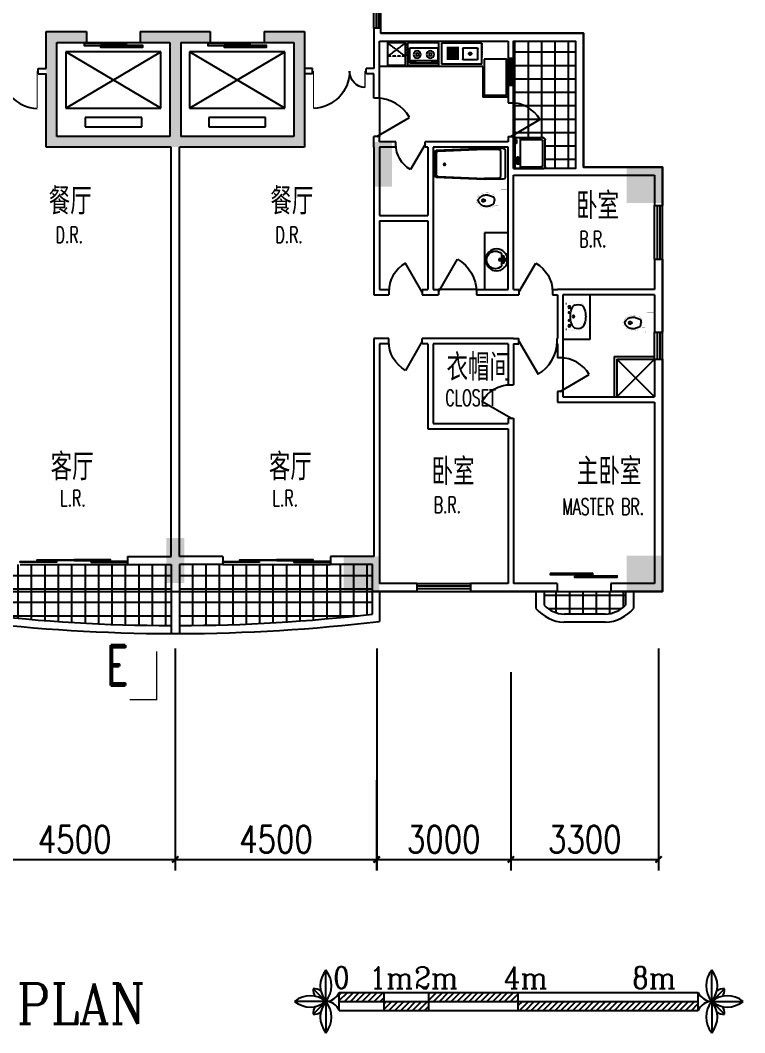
# Model space of a CAD drawing. Header units: millimetres. Extents: x 1360 to 33900, y 536 to 47045.
# Drawn here: x 17710 to 33900, y 6381 to 29010 of the extents above; entities that cross this region are included whole.
import ezdxf
from ezdxf.enums import TextEntityAlignment as Align

# ---------------------------------------------------------------- set-up
doc = ezdxf.new("R2010")
doc.units = ezdxf.units.MM
doc.linetypes.add('DASHED', pattern=[0.75, 0.5, -0.25])
doc.linetypes.add('HIDDEN', pattern=[0.375, 0.25, -0.125])
for name, color, linetype in [('2', 2, 'Continuous'), ('5', 5, 'Continuous'), ('COLUMN', 7, 'Continuous'), ('DIM', 15, 'Continuous'), ('FL', 1, 'Continuous'), ('FUR', 6, 'Continuous'), ('FURN', 1, 'Continuous'), ('GROUND', 2, 'Continuous'), ('PUB_TEXT', 7, 'Continuous'), ('PUB_TX', 7, 'Continuous'), ('STAIR', 2, 'Continuous'), ('TOTHER', 7, 'Continuous'), ('WALL', 4, 'Continuous'), ('WINDOW', 5, 'Continuous'), ('WINDOW_TEXT', 7, 'Continuous')]:
    doc.layers.add(name, color=color, linetype=linetype)
doc.styles.add('_HZTXT', font='txt.shx', dxfattribs={"width": 0.8, "bigfont": 'HZTXT.shx'})
doc.styles.add('_ROMANC', font='ROMANC', dxfattribs={"width": 0.6})
doc.styles.add('_ROMAND', font='ROMAND.shx', dxfattribs={"width": 0.8})
doc.styles.add('_SIMPLEX', font='SIMPLEX', dxfattribs={"width": 0.6})
doc.styles.add('CHINA', font='romant', dxfattribs={"width": 0.8, "height": 150, "bigfont": 'fs64f'})
doc.styles.add('DIM_FONT', font='SIMPLEX.shx', dxfattribs={"width": 0.8})
doc.styles.add('SIMPLEX', font='SIMPLEX.SHX')
doc.styles.get("Standard").update_dxf_attribs({"font": 'arial.ttf'})
doc.dimstyles.new('DIMN', dxfattribs={"dimtxt": 300, "dimasz": 1, "dimexe": 250, "dimexo": 300, "dimgap": 150, "dimtad": 1, "dimdec": 0, "dimdsep": 46, "dimtxsty": 'DIM_FONT', "dimblk": '_DIMX', "dimblk1": 'ARCHTICK', "dimblk2": 'ARCHTICK', "dimcen": 0.1, "dimclrt": 7, "dimadec": 0, "dimazin": 0, "dimtfac": 1, "dimtdec": 0, "dimtix": 1, "dimtmove": 2, "dimatfit": 3, "dimldrblk": '_DIMX', "dimfxl": 1, "dimtolj": 1, "dimtzin": 0, "dimarcsym": 0})
pattern_1 = [(0, (504864.74, -248898.2), (0, 300), []), (90, (504864.74, -248898.2), (-300, 2e-14), [])]

# ---------------------------------------------------------------- blocks, each defined once
blk = doc.blocks.new('_A24RUL')
for points in [[(0, 0.0051), (-0.0011, -0.0013), (-0.3414, -0.0013), (-0.3414, 0.006)], [(0.0028, 0.0051), (0.0039, -0.0013), (0.3414, -0.0013), (0.3414, 0.006)], [(-0.1584, -0.0077), (-0.1595, -0.0141), (-0.4998, -0.0141), (-0.4998, -0.0068)], [(0.1612, -0.0087), (0.1622, -0.0151), (0.4998, -0.0151), (0.4998, -0.0078)]]:
    blk.add_lwpolyline(points, close=True)
blk = doc.blocks.new('_FZH')
blk.add_solid([(-0.5, -0.5), (0.5, -0.5), (-0.5, 0.5), (0.5, 0.5)])
blk = doc.blocks.new('_LIFTD')
for points in [[(-0.548, -0.602), (-0.548, -0.774), (0.241, -0.774), (0.241, -0.602), (-0.548, -0.602)], [(-0.241, -0.784), (-0.241, -0.955), (0.548, -0.955), (0.548, -0.784), (-0.241, -0.784)]]:
    blk.add_lwpolyline(points)
blk = doc.blocks.new('M_A17ORW')
at = {"const_width": 0.02}
for points in [[(-0.481, -0.001), (-0.481, -0.308)], [(0.481, 0.001), (0.481, -0.691)]]:
    blk.add_lwpolyline(points, dxfattribs=at)
for centre, radius, start, end in [((-0.501, -0.003), 0.307, 274.2492, 0.2101), ((0.505, 0.002), 0.699, 180.2762, 268.0603)]:
    blk.add_arc(centre, radius, start, end)
blk = doc.blocks.new('_WBLK')
for p, q in [((-0.5, 0.5), (0.5, 0.5)), ((0.5, 0.167), (-0.5, 0.167)), ((0.5, -0.167), (-0.5, -0.167)), ((-0.5, -0.5), (0.5, -0.5))]:
    blk.add_line(p, q)
at = {"layer": 'WINDOW_TEXT', "style": 'SIMPLEX', "flags": 9}
blk.add_attdef('A', text='', height=1, dxfattribs=at).set_placement((0, 1.5), align=Align.MIDDLE)
blk = doc.blocks.new('*X20')
at = {"color": 0}
for p, q in [((48554, 188100), (50373, 188100)), ((48600, 187838), (48600, 188190)), ((48900, 187693), (48900, 188190)), ((49200, 187680), (49200, 188190)), ((49500, 187680), (49500, 188190)), ((49800, 187680), (49800, 188190)), ((50100, 187713), (50100, 188190)), ((48650, 187800), (50277, 187800))]:
    blk.add_line(p, q, dxfattribs=at)
blk = doc.blocks.new('M_A14NPV')
for points in [[(0.632, 0.226), (0.629, 0.208), (-0.164, 0.208), (-0.164, 0.229)], [(0.18, 0.178), (0.177, 0.16), (-0.617, 0.16), (-0.617, 0.181)]]:
    blk.add_lwpolyline(points, close=True)
blk = doc.blocks.new('M_E13')
for p, q in [((-572, 18), (-536, 18)), ((-572, 18), (-572, 18)), ((-536, -22), (-572, -21))]:
    blk.add_line(p, q)
at = {"const_width": 1.5}
for points in [[(-155, 240, 0.414214), (-220, 175, 0.414214)], [(-715, 0, -0.037932), (-709, 28, -0.057502), (-702, 46, -0.011128), (-686, 72, -0.047419), (-682, 78, -0.013557), (-669, 92, -0.010422), (-651, 109, -0.006492), (-632, 126, -0.010986), (-621, 135, -0.031118), (-607, 144, -0.031821), (-592, 152, -0.025304), (-572, 159, -0.028493), (-555, 164), (-520, 171), (-500, 175, -0.104917), (-492, 175, 0.047512), (-474, 173, 0.018859), (-460, 173, -0.025251), (-449, 173, -0.024361), (-434, 171, -0.018727), (-416, 168, -0.011084), (-401, 164, -0.017664), (-391, 161, -0.012553), (-375, 154, -0.012341), (-358, 147), (-320, 128, -0.005054), (-308, 122, -0.002567), (-285, 110)], [(-715, 0, 0.037932), (-709, -28, 0.057502), (-702, -46, 0.011128), (-686, -72, 0.047419), (-682, -78, 0.013557), (-669, -92, 0.010422), (-651, -109, 0.006492), (-632, -126, 0.010986), (-621, -135, 0.031118), (-607, -144, 0.031821), (-592, -152, 0.025304), (-572, -159, 0.028493), (-555, -164), (-520, -171), (-500, -175, 0.104917), (-492, -175, -0.047512), (-474, -173, -0.018859), (-460, -173, 0.025251), (-449, -173, 0.024361), (-434, -171, 0.018727), (-416, -168, 0.011084), (-401, -164, 0.017664), (-391, -161, 0.012553), (-375, -154, 0.012341), (-358, -147), (-320, -128, 0.005054), (-308, -122, 0.002567), (-285, -110)], [(-220, -175, 0.414214), (-155, -240, 0.414214)]]:
    blk.add_lwpolyline(points, format="xyb", dxfattribs=at)
for points in [[(0, 240), (-155, 240)], [(0, -240), (0, 240)], [(-220, 110), (-285, 110)], [(-220, 175), (-220, -175)], [(-285, -110), (-220, -110)], [(-155, -240), (0, -240)]]:
    blk.add_lwpolyline(points, dxfattribs=at)
for points in [[(-672, -1, -0.054114), (-666, 25, -0.08891), (-658, 39, -0.006714), (-643, 55, -0.014531), (-636, 63, -0.010713), (-618, 80, -0.017575), (-606, 90, -0.037222), (-591, 100, -0.034599), (-573, 109, -0.02298), (-556, 115, -0.023613), (-539, 119, -0.014842), (-522, 122, -0.012533), (-502, 125, -0.021838), (-477, 126, -0.029407), (-459, 125, -0.029465), (-436, 121, -0.031881), (-416, 114), (-371, 97), (-337, 83, -0.135973), (-324, 73, -0.099517), (-314, 52, -0.016651), (-311, 40, -0.010977), (-308, 20, -0.015331), (-308, 12, -0.010106), (-307, -1)], [(-672, -1, 0.054114), (-666, -26, 0.08891), (-658, -40, 0.006714), (-643, -57, 0.014531), (-636, -64, 0.010713), (-618, -82, 0.017575), (-606, -92, 0.037222), (-591, -102, 0.034599), (-573, -111, 0.02298), (-556, -117, 0.023613), (-539, -121, 0.014842), (-522, -124, 0.012533), (-502, -126, 0.021838), (-477, -127, 0.029407), (-459, -126, 0.029465), (-436, -122, 0.031881), (-416, -116), (-371, -99), (-337, -85, 0.135973), (-324, -75, 0.099517), (-314, -54, 0.016651), (-311, -41, 0.010977), (-308, -21, 0.015331), (-308, -13, 0.010106), (-307, -1)]]:
    blk.add_lwpolyline(points, format="xyb")
for centre, radius, start, end in [((-549, -3), 33.2, 100.0495, 259.9505), ((-536, -2), 20, 270, 90)]:
    blk.add_arc(centre, radius, start, end)
at = {"width": 0.8, "flags": 9}
for tag in ['XSIZE', 'YSIZE']:
    blk.add_attdef(tag, (0, 0), '', height=0.5, dxfattribs=at)
blk = doc.blocks.new('M_E11')
for p, q in [((-280, -10), (-280, 0)), ((280, 0), (280, -10)), ((-251, -189), (-251, -186)), ((-248, -183), (-250, -185))]:
    blk.add_line(p, q)
at = {"const_width": 1.5}
for points in [[(-280, 0), (280, 0)], [(-326, -200), (-280, -5)], [(326, -204), (280, -5)]]:
    blk.add_lwpolyline(points, dxfattribs=at)
for points in [[(-326, -200, 0.008223), (-326, -204, 0.149285)], [(-326, -266, 0.149285), (-304, -337, 0.107079), (-231, -408, 0.075625), (-131, -450, 0.062436), (-1, -467, 0.062436), (130, -452, 0.075625), (230, -410, 0.107079), (304, -339, 0.149285), (326, -268, 0.005205), (326, -266, 0.086596)]]:
    blk.add_lwpolyline(points, format="xyb", dxfattribs=at)
at = {"const_width": 1.5, "flags": 128}
for points in [[(-326, -204), (-326, -268)], [(326, -204), (326, -268)]]:
    blk.add_lwpolyline(points, dxfattribs=at)
at = {"flags": 128}
for points in [[(-253, -188, 0.172546), (-250, -358, 0.726395)], [(253, -188, -0.172546), (250, -358, -0.726395)]]:
    blk.add_lwpolyline(points, format="xyb", dxfattribs=at)
for points in [[(253, -188, 0.098208), (193, -141, 0.066287), (110, -111, 0.052428), (0, -100, 0.052428), (-110, -111, 0.066287), (-193, -141, 0.093876), (-251, -186, 0.171377)], [(-250, -358, 0.091341), (-193, -401, 0.066287), (-110, -431, 0.052428), (0, -442, 0.052428), (110, -431, 0.066287), (193, -401, 0.091756), (250, -358, 0.171377)]]:
    blk.add_lwpolyline(points, format="xyb")
for centre, radius in [((-210, -75), 24), ((-210, -75), 24), ((-210, -75), 24), ((-90, -65), 10), ((0, -170), 25), ((0, -170), 15), ((90, -65), 10), ((210, -75), 24)]:
    blk.add_circle(centre, radius)
blk.add_arc((-250, -186), 1, 131.3224, 180)
at = {"width": 0.8, "flags": 9}
for tag in ['XSIZE', 'YSIZE']:
    blk.add_attdef(tag, (0, 0), '', height=0.5, dxfattribs=at)
blk = doc.blocks.new('M_E33IEP')
at = {"linetype": 'Continuous'}
for p, q in [((44, -21), (44, 20)), ((44, 20), (194, 20)), ((135, 135), (135, 20)), ((194, 20), (194, -21)), ((194, -21), (44, -21)), ((135, -21), (135, -144))]:
    blk.add_line(p, q, dxfattribs=at)
for centre, radius in [((248, -5), 246), ((106, 56), 26.7), ((105, -55), 26.7)]:
    blk.add_circle(centre, radius, dxfattribs=at)
blk.add_arc((274, -5), 197, 225.2527, 134.7473, dxfattribs=at)
at = {"style": 'DIM_FONT', "width": 0.8, "flags": 9}
for tag in ['XSIZE', 'YSIZE']:
    blk.add_attdef(tag, (0, 0), '', height=0.5, dxfattribs=at)
at = {"linetype": 'Continuous', "style": 'CHINA', "width": 0.8, "flags": 9}
for tag in ['XSIZE', 'YSIZE']:
    blk.add_attdef(tag, (2, -251), '', height=150, dxfattribs=at)
blk = doc.blocks.new('M_E18')
at = {"layer": 'TOTHER', "linetype": 'DASHED'}
for p, q in [((200, -300), (-200, 0)), ((200, 0), (-200, -300)), ((-200, -300), (200, -300))]:
    blk.add_line(p, q, dxfattribs=at)
at = {"layer": 'TOTHER', "linetype": 'HIDDEN'}
blk.add_line((-200, 0), (-200, -300), dxfattribs=at)
at = {"layer": 'TOTHER', "linetype": 'Continuous'}
blk.add_lwpolyline([(-200, 0), (200, 0), (200, -500), (-200, -500)], close=True, dxfattribs=at)
at = {"width": 0.8, "flags": 9}
for tag in ['XSIZE', 'YSIZE']:
    blk.add_attdef(tag, (0, 0), '', height=0.5, dxfattribs=at)
blk = doc.blocks.new('M_E23')
at = {"linetype": 'Continuous'}
blk.add_lwpolyline([(-400, 0), (400, 0), (400, -500), (-400, -500)], close=True, dxfattribs=at)
at = {"width": 0.8, "flags": 9}
for tag in ['XSIZE', 'YSIZE']:
    blk.add_attdef(tag, (0, 0), '', height=0.5, dxfattribs=at)
blk = doc.blocks.new('M_E19')
for p, q in [((-323, -113), (-323, -456)), ((299, -113), (-323, -113)), ((299, -456), (299, -113)), ((-323, -400), (299, -400)), ((-291, -422), (-291, -434)), ((-216, -432), (-280, -432)), ((-280, -432), (-280, -448)), ((-280, -448), (-216, -448)), ((-216, -448), (-216, -432)), ((-199, -423), (-199, -434)), ((182, -422), (182, -434)), ((193, -432), (193, -448)), ((257, -432), (193, -432)), ((193, -448), (257, -448)), ((257, -448), (257, -432)), ((274, -423), (274, -434)), ((-323, -456), (299, -456))]:
    blk.add_line(p, q)
for points in [[(-199, -423, 0.259034), (-201, -420, 0.076276), (-213, -415, 0.036515), (-226, -412, 0.026615), (-245, -411, 0.026615), (-264, -412, 0.036515), (-277, -415, 0.076276), (-289, -420, 0.259034), (-291, -423, 0.078462), (-291, -424, 0.056762)], [(-199, -434, 0.259034), (-201, -430, 0.076276), (-213, -425, 0.036515), (-226, -423, 0.026615), (-245, -422, 0.026615), (-264, -423, 0.036515), (-277, -425, 0.076276), (-289, -430, 0.259034), (-291, -434, 0.259034), (-289, -437, 0.056762), (-280, -441, 0.036515)], [(-216, -443, 0.008736), (-213, -442, 0.076276), (-201, -437, 0.259034), (-199, -434, 0.259034)], [(274, -423, 0.259034), (272, -420, 0.076276), (260, -415, 0.036515), (247, -412, 0.026615), (228, -411, 0.026615), (209, -412, 0.036515), (196, -415, 0.076276), (184, -420, 0.259034), (182, -423, 0.078462), (182, -424, 0.056762)], [(274, -434, 0.259034), (272, -430, 0.076276), (260, -425, 0.036515), (247, -423, 0.026615), (228, -422, 0.026615), (209, -423, 0.036515), (196, -425, 0.076276), (184, -430, 0.259034), (182, -434, 0.259034), (184, -437, 0.056762), (193, -441, 0.036515)], [(257, -443, 0.008736), (260, -442, 0.076276), (272, -437, 0.259034), (274, -434, 0.259034)]]:
    blk.add_lwpolyline(points, format="xyb")
at = {"layer": 'TOTHER', "linetype": 'Continuous'}
for p, q in [((-350, 0), (350, 0)), ((-350, -500), (-350, 0)), ((350, 0), (350, -500)), ((350, -500), (-350, -500))]:
    blk.add_line(p, q, dxfattribs=at)
for centre, radius in [((-158, -259), 82.5), ((134, -259), 82.5), ((-158, -259), 31.6), ((134, -259), 31.6)]:
    blk.add_circle(centre, radius, dxfattribs=at)
at = {"width": 0.8, "flags": 9}
for tag in ['XSIZE', 'YSIZE']:
    blk.add_attdef(tag, (0, 0), '', height=0.5, dxfattribs=at)
blk = doc.blocks.new('M_E16')
for p, q in [((-359, -351), (-359, -119)), ((-347, -107), (-34, -107)), ((-22, -119), (-22, -351)), ((63, -103), (336, -103)), ((63, -132), (336, -132)), ((63, -153), (336, -153)), ((63, -182), (336, -182)), ((63, -203), (336, -203)), ((-34, -363), (-347, -363)), ((63, -232), (336, -232)), ((63, -253), (336, -253)), ((63, -282), (336, -282)), ((63, -303), (336, -303)), ((63, -332), (336, -332)), ((63, -353), (336, -353))]:
    blk.add_line(p, q)
for points, const_width in [([(-353, -95), (-370, -113)], 1.91), ([(-370, -357), (-370, -113)], 2), ([(-353, -95), (-28, -95)], 1.8), ([(-10, -113), (-28, -95)], 1.91), ([(-10, -113), (-10, -357)], 2), ([(-370, -357), (-353, -375)], 1.91), ([(-28, -375), (-353, -375)], 1.8), ([(-28, -375), (-10, -357)], 1.91)]:
    blk.add_lwpolyline(points, dxfattribs=dict(const_width=const_width))
for points in [[(-347, -107), (-351, -108), (-354, -110), (-357, -113), (-358, -117), (-359, -119)], [(-216, -235), (-215, -245), (-209, -255), (-202, -261), (-192, -265), (-182, -265), (-172, -261), (-164, -255), (-159, -245), (-157, -235), (-159, -225), (-164, -215), (-172, -209), (-182, -205), (-192, -205), (-202, -209), (-209, -215), (-215, -225), (-216, -235)], [(-206, -235), (-205, -242), (-201, -248), (-196, -252), (-190, -254), (-183, -254), (-177, -252), (-172, -248), (-169, -242), (-168, -235), (-169, -228), (-172, -222), (-177, -218), (-183, -215), (-190, -215), (-196, -218), (-201, -222), (-205, -228), (-206, -235)], [(-22, -119), (-23, -115), (-25, -111), (-28, -109), (-32, -107), (-34, -107)], [(-359, -351), (-358, -355), (-356, -358), (-353, -361), (-349, -363), (-347, -363)], [(-34, -363), (-30, -362), (-26, -360), (-24, -357), (-22, -353), (-22, -351)]]:
    blk.add_lwpolyline(points)
at = {"layer": 'TOTHER', "linetype": 'Continuous'}
for p, q in [((-450, 0), (450, 0)), ((-450, -471), (-450, 0)), ((450, 0), (450, -471)), ((-450, -471), (450, -471))]:
    blk.add_line(p, q, dxfattribs=at)
at = {"layer": 'TOTHER', "linetype": 'HIDDEN'}
blk.add_line((-450, 0), (-450, -300), dxfattribs=at)
at = {"width": 0.8, "flags": 9}
for tag in ['XSIZE', 'YSIZE']:
    blk.add_attdef(tag, (0, 0), '', height=0.5, dxfattribs=at)
blk = doc.blocks.new('M_E20')
for p, q in [((345, 0), (-345, 0)), ((-302, -36), (-345, -36)), ((-307, -144), (-307, -611)), ((-302, -35), (-302, -66)), ((-302, -66), (-219, -66)), ((-219, -66), (-219, -35)), ((345, -36), (-219, -36)), ((123, -87), (123, -99)), ((133, -96), (133, -113)), ((198, -96), (133, -96)), ((133, -113), (198, -113)), ((198, -113), (198, -96)), ((215, -88), (215, -99)), ((307, -144), (307, -611)), ((267, -651), (-267, -651))]:
    blk.add_line(p, q)
blk.add_lwpolyline([(83, -94, 0.185158), (88, -107, 0.102042), (108, -122, 0.060862), (133, -130, 0.047173), (166, -133, 0.047173), (200, -130, 0.060862), (225, -122, 0.102042), (245, -107, 0.185158), (250, -94, 0.185158), (245, -82, 0.102042), (225, -67, 0.060862), (200, -59, 0.047173), (166, -56, 0.047173), (133, -59, 0.060862), (108, -67, 0.102042), (88, -82, 0.185158)], format="xyb", close=True)
for points in [[(215, -88, 0.259034), (213, -85, 0.076276), (201, -80, 0.036515), (188, -77, 0.026615), (169, -76, 0.026615), (150, -77, 0.036515), (137, -80, 0.076276), (125, -85, 0.259034), (123, -88, 0.078462), (123, -89, 0.056762)], [(215, -99, 0.259034), (213, -95, 0.076276), (201, -90, 0.036515), (188, -88, 0.026615), (169, -87, 0.026615), (150, -88, 0.036515), (137, -90, 0.076276), (125, -95, 0.259034), (123, -99, 0.259034), (125, -102, 0.056762), (133, -106, 0.036515)], [(198, -108, 0.008736), (201, -107, 0.076276), (213, -102, 0.259034), (215, -99, 0.259034)]]:
    blk.add_lwpolyline(points, format="xyb")
blk.add_circle((-259, -35), 17.5)
for centre, start, end in [((-267, -611), 180, 270), ((267, -611), 270, 0)]:
    blk.add_arc(centre, 40, start, end)
at = {"layer": 'TOTHER', "linetype": 'Continuous'}
for p, q in [((-345, -656), (-345, 0)), ((345, 0), (345, -656)), ((-345, -145), (345, -145)), ((295, -706), (-295, -706))]:
    blk.add_line(p, q, dxfattribs=at)
for centre, start, end in [((-295, -656), 180, 270), ((295, -656), 270, 0)]:
    blk.add_arc(centre, 50, start, end, dxfattribs=at)
at = {"width": 0.8, "flags": 9}
for tag in ['XSIZE', 'YSIZE']:
    blk.add_attdef(tag, (0, 0), '', height=0.5, dxfattribs=at)
blk = doc.blocks.new('_DBLK')
blk.add_line((-0.5, 0), (0, -0.866))
blk.add_arc((-0.5, 0), 1, 300, 0)
at = {"style": 'SIMPLEX', "flags": 9}
blk.add_attdef('A', text='', height=1, dxfattribs=at).set_placement((0, 1.5), align=Align.MIDDLE)
blk = doc.blocks.new('M_E10')
for p, q in [((-740, -70), (-740, -680)), ((-700, -30), (-302, -30)), ((-640, -90), (-640, -660)), ((-600, -50), (-300, -50)), ((-300, -50), (695, -96)), ((-298, -30), (724, -76)), ((730, -136), (730, -614)), ((760, -116), (760, -634)), ((-700, -720), (-302, -720)), ((-600, -700), (-300, -700)), ((695, -654), (-300, -700)), ((685, -654), (-300, -700)), ((724, -674), (-298, -720))]:
    blk.add_line(p, q)
at = {"const_width": 1.5}
for points in [[(-800, 0), (800, 0)], [(-800, -750), (-800, 0)], [(800, 0), (800, -750)], [(800, -750), (-800, -750)]]:
    blk.add_lwpolyline(points, dxfattribs=at)
for radius in [20, 16]:
    blk.add_circle((550, -386), radius)
for centre, start, end in [((-700, -70), 90, 180), ((-600, -90), 90, 180), ((-302, -70), 83.7966, 90), ((690, -136), 0, 83.3675), ((720, -116), 0, 83.7966), ((690, -614), 276.6325, 0), ((720, -634), 276.2034, 0), ((-700, -680), 180, 270), ((-600, -660), 180, 270), ((-302, -680), 270, 276.2034)]:
    blk.add_arc(centre, 40, start, end)
at = {"width": 0.8, "flags": 9}
for tag in ['XSIZE', 'YSIZE']:
    blk.add_attdef(tag, (0, 0), '', height=0.5, dxfattribs=at)
blk = doc.blocks.new('_DIMX')
at = {"const_width": 50}
blk.add_lwpolyline([(-70, -70), (70, 70)], dxfattribs=at)
blk = doc.blocks.new('*D32')
at = {"color": 1, "linetype": 'ByBlock', "transparency": 16777216}
for p, q in [((-1145722, 431800), (-1145722, 426836)), ((-1141222, 431800), (-1141222, 426836)), ((-1145721, 427086), (-1141223, 427086))]:
    blk.add_line(p, q, dxfattribs=at)
at = {"layer": 'DEFPOINTS', "color": 0, "linetype": 'ByBlock', "transparency": 16777216}
for p in [(-1145722, 432100), (-1141222, 432100), (-1141222, 427086)]:
    blk.add_point(p, dxfattribs=at)
at = {"color": 1, "linetype": 'ByBlock', "transparency": 16777216, "rotation": 180}
blk.add_blockref('_DIMX', (-1145722, 427086), dxfattribs=at)
at = {"color": 1, "linetype": 'ByBlock', "transparency": 16777216}
blk.add_blockref('_DIMX', (-1141222, 427086), dxfattribs=at)
at = {"color": 7, "linetype": 'ByBlock', "transparency": 16777216, "insert": (-1143472, 427536), "char_height": 600, "attachment_point": 5, "style": 'DIM_FONT'}
blk.add_mtext('\\A1;4500', dxfattribs=at)
blk = doc.blocks.new('_ARCHTICK')
at = {"color": 0, "linetype": 'ByBlock', "const_width": 0.15}
blk.add_lwpolyline([(-0.5, -0.5), (0.5, 0.5)], dxfattribs=at)
blk = doc.blocks.new('*D33')
at = {"color": 1, "linetype": 'ByBlock', "transparency": 16777216}
for p, q in [((-1141222, 431800), (-1141222, 426836)), ((-1136722, 431800), (-1136722, 426836)), ((-1141221, 427086), (-1136723, 427086))]:
    blk.add_line(p, q, dxfattribs=at)
at = {"layer": 'DEFPOINTS', "color": 0, "linetype": 'ByBlock', "transparency": 16777216}
for p in [(-1141222, 432100), (-1136722, 432100), (-1136722, 427086)]:
    blk.add_point(p, dxfattribs=at)
at = {"color": 1, "linetype": 'ByBlock', "transparency": 16777216, "rotation": 180}
blk.add_blockref('_DIMX', (-1141222, 427086), dxfattribs=at)
at = {"color": 1, "linetype": 'ByBlock', "transparency": 16777216}
blk.add_blockref('_DIMX', (-1136722, 427086), dxfattribs=at)
at = {"color": 7, "linetype": 'ByBlock', "transparency": 16777216, "insert": (-1138972, 427536), "char_height": 600, "attachment_point": 5, "style": 'DIM_FONT'}
blk.add_mtext('\\A1;4500', dxfattribs=at)
blk = doc.blocks.new('*D34')
at = {"color": 1, "linetype": 'ByBlock', "transparency": 16777216}
for p, q in [((-1136723, 428856), (-1136723, 426836)), ((-1133723, 427385), (-1133723, 426836)), ((-1136722, 427086), (-1133724, 427086))]:
    blk.add_line(p, q, dxfattribs=at)
at = {"layer": 'DEFPOINTS', "color": 0, "linetype": 'ByBlock', "transparency": 16777216}
for p in [(-1136723, 429156), (-1133723, 427685), (-1133723, 427086)]:
    blk.add_point(p, dxfattribs=at)
at = {"color": 1, "linetype": 'ByBlock', "transparency": 16777216, "rotation": 180}
blk.add_blockref('_DIMX', (-1136723, 427086), dxfattribs=at)
at = {"color": 1, "linetype": 'ByBlock', "transparency": 16777216}
blk.add_blockref('_DIMX', (-1133723, 427086), dxfattribs=at)
at = {"color": 7, "linetype": 'ByBlock', "transparency": 16777216, "insert": (-1135223, 427536), "char_height": 600, "attachment_point": 5, "style": 'DIM_FONT'}
blk.add_mtext('\\A1;3000', dxfattribs=at)
blk = doc.blocks.new('*D35')
at = {"color": 1, "linetype": 'ByBlock', "transparency": 16777216}
for p, q in [((-1130422, 431800), (-1130422, 426836)), ((-1133722, 431272), (-1133722, 426836)), ((-1133721, 427086), (-1130423, 427086))]:
    blk.add_line(p, q, dxfattribs=at)
at = {"layer": 'DEFPOINTS', "color": 0, "linetype": 'ByBlock', "transparency": 16777216}
for p in [(-1130422, 432100), (-1133722, 431572), (-1130422, 427086)]:
    blk.add_point(p, dxfattribs=at)
at = {"color": 1, "linetype": 'ByBlock', "transparency": 16777216, "rotation": 180}
blk.add_blockref('_DIMX', (-1133722, 427086), dxfattribs=at)
at = {"color": 1, "linetype": 'ByBlock', "transparency": 16777216}
blk.add_blockref('_DIMX', (-1130422, 427086), dxfattribs=at)
at = {"color": 7, "linetype": 'ByBlock', "transparency": 16777216, "insert": (-1132072, 427536), "char_height": 600, "attachment_point": 5, "style": 'DIM_FONT'}
blk.add_mtext('\\A1;3300', dxfattribs=at)
blk = doc.blocks.new('A$C42724761')
at = {"layer": '5'}
h = blk.add_hatch(dxfattribs=at)
h.set_pattern_fill('U,_O', color=256, scale=300, double=1, pattern_type=0)
h.set_pattern_definition(pattern_1)
edge = h.paths.add_edge_path()
edge.add_line((27281, 20004.1), (27281, 22164.1))
edge.add_line((27281, 22164.1), (28666.1, 22164.1))
edge.add_line((28666.1, 22164.1), (28666.1, 19314.1))
edge.add_line((28666.1, 19314.1), (27936.8, 19314.1))
edge.add_arc((27936.8, 19364.1), 50, 270, 360)
edge.add_line((27986.8, 19364.1), (27986.8, 19954.1))
edge.add_arc((27936.8, 19954.1), 50, 0, 90)
edge.add_line((27936.8, 20004.1), (27281, 20004.1))
at = {"layer": '5', "linetype": 'Continuous'}
h = blk.add_hatch(dxfattribs=at)
h.set_pattern_fill('_U', color=256, scale=300, style=0, double=1, pattern_type=0)
h.set_pattern_definition(pattern_1)
h.paths.add_polyline_path([(19631.1, 9100.5), (19631.1, 10464.1), (18656.2, 10464.1), (16256.2, 10464.1), (15311.3, 10464.1), (15311.3, 9357.6, 0.0286015)])
h.paths.add_polyline_path([(20786.1, 10464.1), (19811.1, 10464.1), (19811.1, 9100.5, 0.0286015), (24131, 9357.6), (24131, 10464.1), (23186.1, 10464.1)])
h = blk.add_hatch(dxfattribs=at)
h.set_pattern_fill('ANSI31', color=256, scale=750, style=0)
h.set_pattern_definition([(45, (623328.41, -307376.12), (-66.291261, 66.291261), [])])
h.paths.add_polyline_path([(24385.7, 699.7), (24385.7, 899.7), (23385.7, 899.7), (23385.7, 699.7)])
h.paths.add_polyline_path([(25385.7, 499.7), (25385.7, 699.7), (24385.7, 699.7), (24385.7, 499.7)])
h.paths.add_polyline_path([(27385.7, 699.7), (27385.7, 899.7), (25385.7, 899.7), (25385.7, 699.7)])
h.paths.add_polyline_path([(31408.7, 499.7), (31408.7, 699.7), (27385.7, 699.7), (27385.7, 499.7)])
blk.add_line((28256, 9864.1), (29456, 9864.1))
at = {"const_width": 30}
blk.add_lwpolyline([(18698.6, 7443.6), (19304.7, 7443.6), (19304.7, 8520.7)], dxfattribs=at)
for points in [[(16836.3, 22374.1), (17738.7, 22374.1), (17076.3, 22134.1), (17738.7, 22134.1)], [(16836.3, 22374.1), (17076.3, 22134.1), (16836.3, 19794.1), (17076.3, 20034.1)], [(20503.6, 22374.1), (20503.6, 22134.1), (18938.7, 22374.1), (18938.7, 22134.1)], [(22366.1, 22134.1), (22606.1, 22374.1), (21703.6, 22134.1), (21703.6, 22374.1)], [(22366.1, 20034.1), (22606.1, 19794.1), (22366.1, 22134.1), (22606.1, 22374.1)], [(19601.1, 22134.1), (19601.1, 20034.1), (19841.1, 22134.1), (19841.1, 20034.1)], [(17076.3, 20034.1), (22366.1, 20034.1), (16836.3, 19794.1), (22606.1, 19794.1)]]:
    blk.add_solid(points)
at = {"layer": '2'}
for p, q in [((24131, 9357.6), (24131, 10464.1)), ((24281, 9864.1), (24281, 9194.1)), ((27781, 9864.1), (27781, 9484.5)), ((27961, 9864.1), (27961, 9554.1)), ((29780.5, 9864.1), (29780.5, 9554.1)), ((29960.5, 9864.1), (29960.5, 9484.5)), ((29328.6, 9354.1), (28412.9, 9354.1)), ((29328.6, 9174.1), (28412.9, 9174.1))]:
    blk.add_line(p, q, dxfattribs=at)
for centre, radius, start, end in [((28446, 10039.3), 686, 225.01485, 267.23995), ((29295.6, 10039.3), 686, 272.76005, 314.98515), ((19716.3, 46957.3), 37856.9, 263.31797, 269.87117), ((19726, 46957.3), 37856.9, 270.12883, 276.68203), ((28446, 10039.3), 866, 219.8396, 267.23995), ((29295.6, 10039.3), 866, 272.76005, 320.1604), ((19716.3, 46957.3), 38036.9, 263.1222, 269.87178), ((19726, 46957.3), 38036.9, 270.12822, 276.8778)]:
    blk.add_arc(centre, radius, start, end, dxfattribs=at)
at = {"layer": '5'}
for p, q in [((16256.2, 10464.1), (18656.2, 10464.1)), ((20786.1, 10464.1), (23186.1, 10464.1)), ((23085.5, 699.7), (23085.5, 1399.5)), ((31708.8, 699.7), (31708.8, 1399.5)), ((23085.5, 699.7), (22802.7, 982.6)), ((31708.8, 699.7), (31991.7, 982.6)), ((23085.5, 699.7), (22385.8, 699.7)), ((23085.5, 699.7), (22802.7, 416.9)), ((23085.5, 699.7), (23085.5, 0)), ((23385.7, 899.7), (31408.7, 899.7)), ((23385.7, 499.7), (23385.7, 899.7)), ((23385.7, 699.7), (31408.7, 699.7)), ((24385.7, 499.7), (24385.7, 899.7)), ((25385.7, 499.7), (25385.7, 899.7)), ((27385.7, 499.7), (27385.7, 899.7)), ((31408.7, 499.7), (31408.7, 899.7)), ((31408.7, 499.7), (31408.7, 899.7)), ((31708.8, 699.7), (31708.8, 0)), ((31708.8, 699.7), (31991.7, 416.9)), ((31708.8, 699.7), (32408.6, 699.7)), ((23385.7, 499.7), (31408.7, 499.7))]:
    blk.add_line(p, q, dxfattribs=at)
blk.add_lwpolyline([(27281, 20004.1), (27281, 22164.1), (28666.1, 22164.1), (28666.1, 19314.1), (27936.8, 19314.1, 0.4142136), (27986.8, 19364.1), (27986.8, 19954.1, 0.4142136), (27936.8, 20004.1), (27281, 20004.1)], format="xyb", dxfattribs=at)
for centre, radius, start, end in [((23512.7, 1049.6), 552.2, 140.68157, 219.31843), ((22658.4, 1049.6), 552.2, 320.68157, 39.31843), ((32136, 1049.6), 552.2, 140.68157, 219.31843), ((31281.6, 1049.6), 552.2, 320.68157, 39.31843), ((23065.4, 962.4), 263.4, 175.60806, 214.5192), ((22822.9, 719.9), 263.4, 55.4808, 94.39194), ((31971.5, 719.9), 263.4, 85.60806, 124.5192), ((31729, 962.4), 263.4, 325.4808, 4.39194), ((22735.7, 272.6), 552.2, 50.68157, 129.31843), ((22735.7, 1126.9), 552.2, 230.68157, 309.31843), ((23512.7, 349.9), 552.2, 140.68157, 219.31843), ((23081.6, 1030.8), 331.1, 270.67554, 336.68076), ((23081.6, 368.7), 331.1, 23.31924, 89.32446), ((22658.4, 349.9), 552.2, 320.68157, 39.31843), ((31712.7, 1030.8), 331.1, 203.31924, 269.32446), ((31712.7, 368.7), 331.1, 90.67554, 156.68076), ((32136, 349.9), 552.2, 140.68157, 219.31843), ((32058.7, 272.6), 552.2, 50.68157, 129.31843), ((31281.6, 349.9), 552.2, 320.68157, 39.31843), ((32058.7, 1126.9), 552.2, 230.68157, 309.31843), ((23065.4, 437.1), 263.4, 145.4808, 184.39194), ((22822.9, 679.6), 263.4, 265.60806, 304.5192), ((31971.5, 679.6), 263.4, 235.4808, 274.39194), ((31729, 437.1), 263.4, 355.60806, 34.5192)]:
    blk.add_arc(centre, radius, start, end, dxfattribs=at)
at = {"layer": 'FL'}
for p, q in [((28981, 16494.1), (28981, 15494.1)), ((28981, 15494.1), (28381, 15494.1)), ((29531, 15114.1), (30431, 15114.1)), ((29531, 15114.1), (29531, 14214.1)), ((29591, 15054.1), (30431, 14214.1)), ((30431, 15054.1), (29591, 14214.1)), ((29591, 15054.1), (29591, 14214.1)), ((29591, 15054.1), (30431, 15054.1))]:
    blk.add_line(p, q, dxfattribs=at)
at = {"layer": 'FUR'}
blk.add_line((27161, 20912.5), (26596.3, 20912.5), dxfattribs=at)
at = {"layer": 'FURN'}
for p, q in [((26596.3, 21594.1), (24281, 21594.1)), ((26596.3, 21594.1), (26596.3, 20912.5)), ((26626.7, 17881.4), (26626.7, 16614.1)), ((27161, 17881.4), (26626.7, 17881.4))]:
    blk.add_line(p, q, dxfattribs=at)
at = {"layer": 'GROUND'}
for p, q in [((24281, 20884.1), (24281, 20034.1)), ((26451, 16614.1), (25601, 16614.1)), ((28381, 15084.1), (28381, 14334.1))]:
    blk.add_line(p, q, dxfattribs=at)
at = {"layer": 'STAIR'}
for p, q in [((17738.7, 22134.1), (18938.7, 22134.1)), ((20503.6, 22134.1), (21703.6, 22134.1)), ((19401.1, 21924.1), (17276.3, 21924.1)), ((17276.3, 21924.1), (17276.3, 20664.1)), ((17276.3, 20664.1), (19401.1, 21924.1)), ((19401.1, 20664.1), (17276.3, 21924.1)), ((19401.1, 20664.1), (19401.1, 21924.1)), ((22166.1, 21924.1), (20041.1, 21924.1)), ((20041.1, 20664.1), (22166.1, 21924.1)), ((22166.1, 20664.1), (20041.1, 21924.1)), ((20041.1, 21924.1), (20041.1, 20664.1)), ((22166.1, 20664.1), (22166.1, 21924.1)), ((17276.3, 20664.1), (19401.1, 20664.1)), ((20041.1, 20664.1), (22166.1, 20664.1)), ((18969.9, 20454.1), (17707.5, 20454.1)), ((17707.5, 20454.1), (17707.5, 20244.1)), ((18969.9, 20244.1), (18969.9, 20454.1)), ((21734.9, 20454.1), (20472.4, 20454.1)), ((20472.4, 20454.1), (20472.4, 20244.1)), ((21734.9, 20244.1), (21734.9, 20454.1)), ((17707.5, 20244.1), (18969.9, 20244.1)), ((20472.4, 20244.1), (21734.9, 20244.1))]:
    blk.add_line(p, q, dxfattribs=at)
at = {"layer": 'WALL'}
for p, q in [((24161, 22454.1), (24161, 21553.6)), ((24311, 22454.1), (24161, 22454.1)), ((24311, 22344.1), (24311, 22454.1)), ((16836.3, 22374.1), (17738.7, 22374.1)), ((16836.3, 21553.6), (16836.3, 22374.1)), ((17738.7, 22374.1), (17738.7, 22134.1)), ((18938.7, 22374.1), (20503.6, 22374.1)), ((18938.7, 22374.1), (18938.7, 22134.1)), ((20503.6, 22374.1), (20503.6, 22134.1)), ((21703.6, 22374.1), (22606.1, 22374.1)), ((21703.6, 22374.1), (21703.6, 22134.1)), ((22606.1, 22374.1), (22606.1, 19794.1)), ((24311, 22344.1), (28846.1, 22344.1)), ((28846.1, 22344.1), (28846.1, 19344.1)), ((17076.3, 20034.1), (17076.3, 22134.1)), ((17076.3, 22134.1), (17738.7, 22134.1)), ((18938.7, 22134.1), (19601.1, 22134.1)), ((19601.1, 22134.1), (19601.1, 20034.1)), ((19841.1, 22134.1), (19841.1, 20034.1)), ((19841.1, 22134.1), (20503.6, 22134.1)), ((21703.6, 22134.1), (22366.1, 22134.1)), ((22366.1, 22134.1), (22366.1, 20034.1)), ((24281, 22164.1), (27161, 22164.1)), ((24281, 20884.1), (24281, 22164.1)), ((27161, 22164.1), (27161, 21774.1)), ((27281, 22164.1), (27281, 21774.1)), ((27281, 22164.1), (28666.1, 22164.1)), ((28666.1, 22164.1), (28666.1, 19314.1)), ((27281, 21774.1), (27161, 21774.1)), ((16658.8, 21553.6), (16836.3, 21553.6)), ((16658.8, 21433.6), (16658.8, 21553.6)), ((22783.5, 21553.6), (22606, 21553.6)), ((22783.5, 21433.6), (22783.5, 21553.6)), ((23983.5, 21433.6), (23983.5, 21553.6)), ((24161, 21553.6), (23983.5, 21553.6)), ((16658.8, 21433.6), (16836.3, 21433.6)), ((16836.3, 19794.1), (16836.3, 21433.6)), ((22783.5, 21433.6), (22606, 21433.6)), ((24161, 21433.6), (23983.5, 21433.6)), ((24161, 20884.1), (24161, 21433.6)), ((27281, 21174.1), (27161, 21174.1)), ((27161, 21174.1), (27161, 20784.1)), ((27281, 21174.1), (27281, 20784.1)), ((24281, 20884.1), (24161, 20884.1)), ((27161, 20784.1), (27281, 20784.1)), ((19601.1, 20034.1), (17076.3, 20034.1)), ((22366.1, 20034.1), (19841.1, 20034.1)), ((24281, 20034.1), (24161, 20034.1)), ((24161, 19794.1), (24161, 20034.1)), ((24281, 19914.1), (24281, 20034.1)), ((24651, 19914.1), (24281, 19914.1)), ((24651, 19794.1), (24651, 19914.1)), ((27161, 19914.1), (25301, 19914.1)), ((25301, 19794.1), (25301, 19914.1)), ((27161, 20034.1), (27281, 20034.1)), ((27161, 20034.1), (27161, 19914.1)), ((27281, 20034.1), (27281, 19314.1)), ((19631.1, 19794.1), (16836.3, 19794.1)), ((19631.1, 10644.1), (19631.1, 19794.1)), ((22606.1, 19794.1), (19811.1, 19794.1)), ((19811.1, 10644.1), (19811.1, 19794.1)), ((24161, 19794.1), (24161, 16494.1)), ((24281, 19794.1), (24281, 18264.1)), ((24651, 19794.1), (24281, 19794.1)), ((25361, 19794.1), (25301, 19794.1)), ((25361, 19794.1), (25361, 18264.1)), ((25481, 19794.1), (25481, 16614.1)), ((27161, 19794.1), (25481, 19794.1)), ((27161, 19194.1), (27161, 19794.1)), ((28666.1, 19314.1), (27281, 19314.1)), ((28846.1, 19344.1), (30611, 19344.1)), ((30611, 19344.1), (30611, 18489.1)), ((27161, 16614.1), (27161, 19194.1)), ((27281, 16614.1), (27281, 19164.1)), ((27281, 19164.1), (30431, 19164.1)), ((30431, 19164.1), (30431, 18489.1)), ((30431, 18489.1), (30611, 18489.1)), ((24281, 18264.1), (25361, 18264.1)), ((24281, 18144.1), (25361, 18144.1)), ((24281, 18144.1), (24281, 16614.1)), ((25361, 18144.1), (25361, 16614.1)), ((30431, 17289.1), (30611, 17289.1)), ((30431, 17289.1), (30431, 16614.1)), ((30611, 17289.1), (30611, 15654.1)), ((24281, 16614.1), (24491, 16614.1)), ((24491, 16614.1), (24491, 16494.1)), ((25241, 16614.1), (25241, 16494.1)), ((25241, 16614.1), (25361, 16614.1)), ((25481, 16614.1), (25601, 16614.1)), ((25601, 16614.1), (25601, 16494.1)), ((26451, 16614.1), (26451, 16494.1)), ((26451, 16614.1), (27161, 16614.1)), ((27281, 16614.1), (27401, 16614.1)), ((27401, 16614.1), (27401, 16494.1)), ((28151, 16614.1), (28261, 16614.1)), ((28151, 16614.1), (28151, 16494.1)), ((30431, 16614.1), (28261, 16614.1)), ((24161, 16494.1), (24491, 16494.1)), ((25241, 16494.1), (25601, 16494.1)), ((26451, 16494.1), (27281, 16494.1)), ((27281, 16494.1), (27401, 16494.1)), ((28151, 16494.1), (28261, 16494.1)), ((28261, 16494.1), (28261, 15514.1)), ((28381, 16494.1), (28381, 15084.1)), ((30431, 16494.1), (28381, 16494.1)), ((30431, 16494.1), (30431, 15654.1)), ((30431, 15654.1), (30611, 15654.1)), ((24161, 15514.1), (24161, 10644.1)), ((24491, 15514.1), (24161, 15514.1)), ((24281, 15394.1), (24281, 10044.1)), ((24491, 15394.1), (24281, 15394.1)), ((24491, 15394.1), (24491, 15514.1)), ((25241, 15394.1), (25241, 15514.1)), ((27281, 15514.1), (25241, 15514.1)), ((25361, 15394.1), (25241, 15394.1)), ((25361, 15394.1), (25361, 13494.1)), ((27161, 15394.1), (25481, 15394.1)), ((25481, 15394.1), (25481, 13614.1)), ((27161, 15394.1), (27161, 14484.1)), ((27281, 15514.1), (27401, 15514.1)), ((27281, 15394.1), (27281, 14484.1)), ((27281, 15394.1), (27401, 15394.1)), ((27401, 15394.1), (27401, 15514.1)), ((28251, 15514.1), (28261, 15514.1)), ((28251, 15394.1), (28251, 15514.1)), ((28261, 15394.1), (28261, 15084.1)), ((28381, 15084.1), (28261, 15084.1)), ((30431, 15054.1), (30611, 15054.1)), ((30431, 15054.1), (30431, 14214.1)), ((30611, 15054.1), (30611, 9864.1)), ((27161, 14484.1), (27281, 14484.1)), ((28381, 14334.1), (28261, 14334.1)), ((28261, 14334.1), (28261, 14094.1)), ((28381, 14334.1), (28381, 14214.1)), ((28261, 14094.1), (30431, 14094.1)), ((28381, 14214.1), (30431, 14214.1)), ((30431, 14094.1), (30431, 10044.1)), ((25481, 13614.1), (27161, 13614.1)), ((27161, 13734.1), (27281, 13734.1)), ((27161, 13734.1), (27161, 13614.1)), ((27281, 13734.1), (27281, 10044.1)), ((25361, 13494.1), (27161, 13494.1)), ((27161, 13494.1), (27161, 10044.1)), ((18656.2, 10644.1), (18656.2, 10464.1)), ((18656.2, 10644.1), (19631.1, 10644.1)), ((20786.1, 10644.1), (19811.1, 10644.1)), ((20786.1, 10644.1), (20786.1, 10464.1)), ((23186.1, 10644.1), (23186.1, 10464.1)), ((24161, 10644.1), (23186.1, 10644.1)), ((18656.2, 10464.1), (19631.1, 10464.1)), ((19631.1, 10464.1), (19631.1, 8920.5)), ((20786.1, 10464.1), (19811.1, 10464.1)), ((19811.1, 10464.1), (19811.1, 8920.5)), ((24131, 10464.1), (23186.1, 10464.1)), ((25121, 10044.1), (24281, 10044.1)), ((25121, 10044.1), (25121, 9864.1)), ((26321, 10044.1), (26321, 9864.1)), ((27161, 10044.1), (26321, 10044.1)), ((28256, 10044.1), (27281, 10044.1)), ((28256, 10044.1), (28256, 9864.1)), ((29456, 10044.1), (29456, 9864.1)), ((30431, 10044.1), (29456, 10044.1)), ((25121, 9864.1), (24131, 9864.1)), ((28256, 9864.1), (26321, 9864.1)), ((30611, 9864.1), (29456, 9864.1)), ((19631.1, 8920.5), (19811.1, 8920.5))]:
    blk.add_line(p, q, dxfattribs=at)
at = {"layer": '5', "xscale": -1}
blk.add_blockref('*X20', (78334.2, -178325.9), dxfattribs=at)
at = {"layer": 'COLUMN'}
for p, xscale, yscale, zscale in [((24361, 19410.1), 400, 1000, 400), ((30211, 18944.1), 800, 800, 800), ((19721.1, 10554.1), 400, 1000, 400), ((19721.1, 10554.1), -400, 1000, 400), ((23881, 10246.5), 800, 800, 800), ((30211, 10264.1), 800, 800, 800)]:
    blk.add_blockref('_FZH', p, dxfattribs=dict(at, xscale=xscale, yscale=yscale, zscale=zscale))
at = {"layer": 'FL', "xscale": -1.05}
blk.add_blockref('M_E10', (26313.8, 19794.1), dxfattribs=at)
at = {"layer": 'FL', "xscale": -1, "rotation": 90}
blk.add_blockref('M_E11', (28449.3, 16008.5), dxfattribs=at)
at = {"layer": 'FURN', "xscale": -1}
for name, p in [('M_E18', (24663.3, 22123)), ('M_E19', (25261.7, 22123.5)), ('M_E16', (26121.7, 22115.4)), ('M_E33IEP', (27147.5, 17278.8))]:
    blk.add_blockref(name, p, dxfattribs=at)
for name, p, rotation in [('M_E23', (26621.8, 21358.1), 90), ('M_E20', (27281, 19659.1), 90), ('M_E13', (27158.9, 18598.7), 180), ('M_E13', (30435.4, 15865), 180)]:
    blk.add_blockref(name, p, dxfattribs=dict(at, rotation=rotation))
at = {"layer": 'WINDOW'}
for name, p, xscale, yscale, zscale, rotation in [('_WBLK', (24236, 22754.1), 600, 150, 600, 90), ('_WBLK', (27221, 21474.1), -600, 120, 600, 90), ('M_A17ORW', (16058.8, 21493.6), -1200, -1200, 1200, 180), ('M_A17ORW', (23383.5, 21493.6), 1200, -1200, 1200, 180), ('_DBLK', (24221, 20459.1), 850, 850, 850, 90), ('_DBLK', (27221, 20409.1), -750, -750, 750, 270), ('_WBLK', (30521, 17889.1), -1200, 180, 1200, 270), ('_DBLK', (24866, 16554.1), 750, 750, 750, 180), ('_DBLK', (26026, 16554.1), -850, 850, 850, 180), ('_DBLK', (27776, 16554.1), -750, 750, 750, 180), ('_WBLK', (30521, 15354.1), -600, 180, 600, 270), ('_DBLK', (28321, 14709.1), 750, 750, 750, 90), ('_DBLK', (27221, 14109.1), -750, 750, 750, 270), ('_A24RUL', (17456.2, 10554.1), 2400, -2400, 2400, 180), ('_A24RUL', (21986.1, 10554.1), 2400, -2400, 2400, 180), ('_WBLK', (25721, 9954.1), -1200, 180, 1200, 180)]:
    blk.add_blockref(name, p, dxfattribs=dict(at, xscale=xscale, yscale=yscale, zscale=zscale, rotation=rotation))
for name, p, xscale, yscale, zscale in [('_LIFTD', (18338.7, 22254.1), 1200, 240.0000000006892, 1200), ('_LIFTD', (21103.6, 22254.1), 1200, 240.0000000015823, 1200), ('_DBLK', (24976, 19854.1), -650, 650, 650), ('_DBLK', (24866, 15454.1), -750, 750, 750), ('_DBLK', (27826, 15454.1), 850, 850, 850), ('M_A14NPV', (28856, 9992.6), -1200, 1200, 1200)]:
    blk.add_blockref(name, p, dxfattribs=dict(at, xscale=xscale, yscale=yscale, zscale=zscale))
at = {"layer": 'PUB_TEXT', "linetype": 'Continuous', "style": '_HZTXT', "width": 0.8}
blk.add_text('餐厅', height=600, rotation=360, dxfattribs=at).set_placement((16892.8, 18285.6))
at = {"layer": 'PUB_TEXT', "linetype": 'Continuous'}
for s, height, style, width, p in [('餐厅', 600, '_HZTXT', 0.8, (21844.9, 18285.6)), ('卧室', 600, '_HZTXT', 0.8, (28676.5, 18180.9)), ('D.R.', 360, '_SIMPLEX', 0.636364, (17048.7, 17652)), ('D.R.', 360, '_SIMPLEX', 0.636364, (21961.6, 17652)), ('B.R.', 360, '_SIMPLEX', 0.636364, (28747.9, 17557)), ('衣帽间', 600, '_HZTXT', 0.8, (25782.8, 14571.5)), ('CLOSET', 360, '_SIMPLEX', 0.636364, (25757.4, 14010.1)), ('客厅', 600, '_HZTXT', 0.8, (16935, 12347.1)), ('客厅', 600, '_HZTXT', 0.8, (21811.9, 12347.1)), ('卧室', 600, '_HZTXT', 0.8, (25448.2, 12240.3)), ('主卧室', 600, '_HZTXT', 0.8, (28695.9, 12242)), ('L.R.', 360, '_SIMPLEX', 0.636364, (17149.5, 11767.1)), ('L.R.', 360, '_SIMPLEX', 0.636364, (21892.8, 11767.1)), ('B.R.', 360, '_SIMPLEX', 0.636364, (25497.1, 11616.4)), ('MASTER BR.', 360, '_SIMPLEX', 0.636364, (28369.9, 11576.9))]:
    blk.add_text(s, height=height, dxfattribs=dict(at, style=style, width=width)).set_placement(p)
at = {"layer": 'PUB_TX', "linetype": 'Continuous', "style": '_ROMAND', "width": 0.7}
blk.add_text('E', height=900, dxfattribs=at).set_placement((18169, 7762))
at = {"layer": 'PUB_TX', "style": '_ROMANC', "width": 0.9}
for s, height, p in [('0', 480, (23247.5, 991.9)), ('1m', 480, (24061.6, 991.9)), ('2m', 480, (25061.6, 991.9)), ('4m', 480, (27061.6, 991.9)), ('8m', 480, (29929.6, 991.9)), ('TYPICAL FLOOR PLAN', 900, (6870.5, 197.8))]:
    blk.add_text(s, height=height, dxfattribs=at).set_placement(p)
at = {"layer": 'DIM'}
for base, p1, p2, picture, middle in [((19721.3, 3872.9), (15221.3, 8886.6), (19721.3, 8886.6), '*D32', (17471.3, 4322.9)), ((24221.3, 3872.9), (19721.3, 8886.6), (24221.3, 8886.6), '*D33', (21971.3, 4322.9)), ((30521.3, 3872.9), (27221.3, 8359.1), (30521.3, 8886.6), '*D35', (28871.3, 4322.9)), ((27219.7, 3872.9), (24219.7, 5943.5), (27219.7, 4471.9), '*D34', (25719.7, 4322.9))]:
    dim = blk.add_linear_dim(base=base, p1=p1, p2=p2, dimstyle='DIMN', override={"dimtxt": 600}, dxfattribs=at)
    dim.commit()
    dim.dimension.update_dxf_attribs({"geometry": picture, "text_midpoint": middle, "insert": (1160943, -423212.9)})

msp = doc.modelspace()

# ---------------------------------------------------------------- linework, layer by layer
at = {"layer": 'WALL'}
msp.add_lwpolyline([(33900, 40825), (22285, 40834), (22285, 37752), (20065, 37752), (20065, 40825), (8450, 40825), (8450, 30745), (12050, 30745), (12050, 29545), (16585, 29545), (16585, 28725), (12050, 28725), (12050, 25725), (10285, 25725), (10285, 16245), (32065, 16245), (32065, 25725), (30300, 25725), (30300, 28725), (25765, 28725), (25765, 29545), (30300, 29545), (30300, 30745), (33900, 30745)], close=True, dxfattribs=at)

# ---------------------------------------------------------------- block references
msp.add_blockref('A$C42724761', (1454, 6381), dxfattribs=at)

doc.saveas('drawing.dxf')
